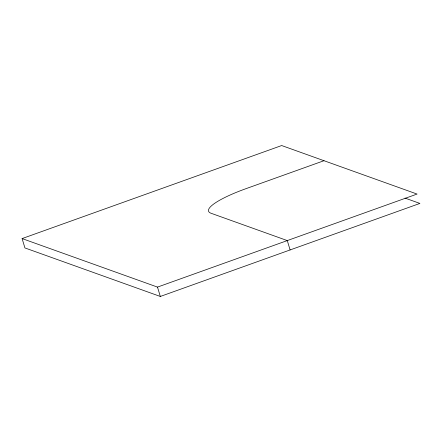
<?xml version="1.0" encoding="UTF-8"?>
<svg xmlns="http://www.w3.org/2000/svg" width="442" height="442" viewBox="0 0 442 442"><rect width="100%" height="100%" fill="white"/><g stroke="black" fill="none" stroke-linecap="round" stroke-linejoin="round"><path stroke-width="0.66" d="M22.1 238.575L281.676 145.545L417.077 194.066L157.496 287.096L22.1 238.575L24.923 247.934L160.324 296.455L419.9 203.425L404.999 198.082M323.992 160.711L246.117 188.618A56.941 11.061 -16.8 0 0 211.127 213.287L287.283 240.581L290.112 249.94M157.496 287.096L160.324 296.455"/></g></svg>
